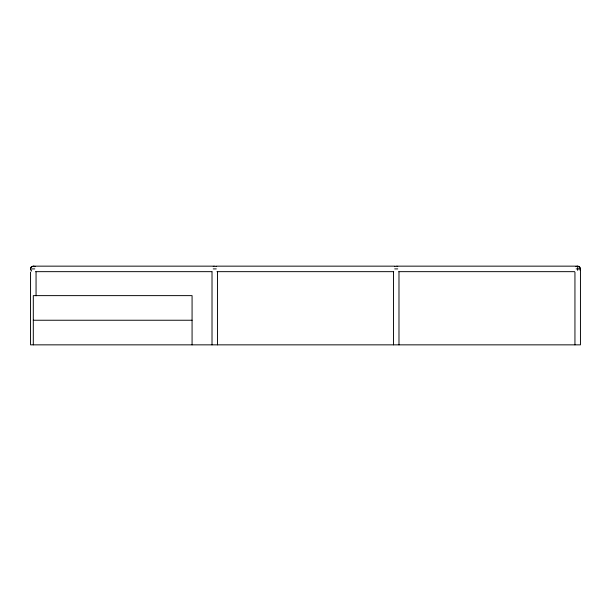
<?xml version="1.0" encoding="UTF-8"?>
<svg xmlns="http://www.w3.org/2000/svg" width="611" height="611" viewBox="0 0 611 611"><rect width="100%" height="100%" fill="white"/><g stroke="black" fill="none" stroke-linecap="round" stroke-linejoin="round"><path stroke-width="0.92" d="M580.091 270.261L580.427 269.245A1.948 1.382 -90 0 0 580.435 268.557L578.709 266.343M576.036 266.702L576.685 266.343M32.291 266.343L31.115 267.236L30.573 268.557A1.94 1.367 90 0 0 30.573 269.245L31.642 271.101M214.071 266.152L33.307 266.152L33.307 266.617M216.164 266.152L394.836 266.152M396.929 266.152L577.693 266.152L577.693 270.39M31.764 268.901L34.789 268.901M213.231 268.901L216.256 268.901M394.698 268.901L397.723 268.901M576.158 268.901L580.45 268.901L580.45 344.848L30.55 344.848L30.55 272.071M35.4 271.658L212.132 271.658M216.974 271.658L393.705 271.658M398.548 271.658L574.47 271.658M33.307 320.24L192.075 320.24M34.315 266.343L34.964 266.702M574.943 272.071L574.943 344.848M398.983 272.071L398.983 344.848M393.476 272.071L393.476 344.848M217.524 272.071L217.524 344.848M212.017 272.071L212.017 344.848M192.075 344.848L192.075 295.625L33.307 295.625L33.307 344.848M36.057 272.071L36.057 295.8M30.741 269.902A2.757 2.757 0 0 1 34.842 266.617M576.211 266.587A2.757 2.757 0 0 1 580.244 269.947M394.698 266.617A2.757 2.757 0 0 1 397.723 266.587M213.231 266.617A2.75 2.75 0 0 1 216.256 266.587"/></g></svg>
